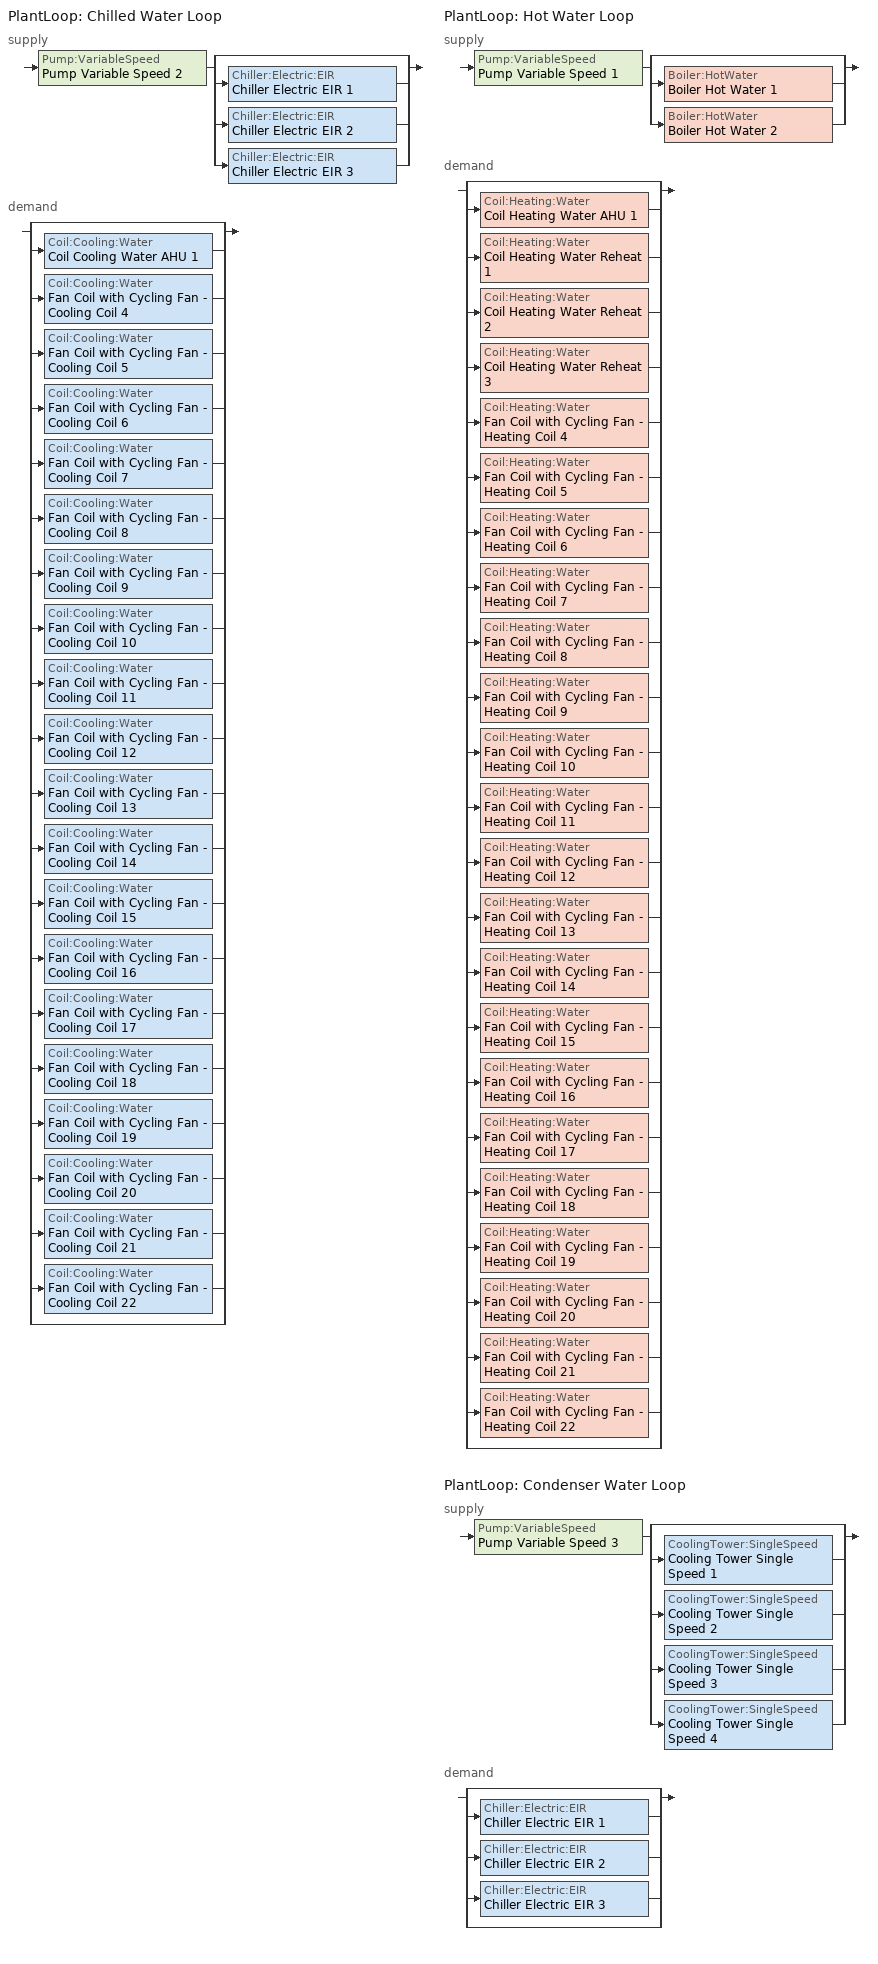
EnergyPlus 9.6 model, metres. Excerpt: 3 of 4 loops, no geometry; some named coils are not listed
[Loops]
PlantLoop 'Chilled Water Loop'
 supply: Pump:VariableSpeed 'Pump Variable Speed 2' > split
  | bypass
  | Chiller:Electric:EIR 'Chiller Electric EIR 1'
  | Chiller:Electric:EIR 'Chiller Electric EIR 2'
  | Chiller:Electric:EIR 'Chiller Electric EIR 3'
 demand: split
  | bypass
  | Coil:Cooling:Water 'Coil Cooling Water AHU 1'
  | Coil:Cooling:Water 'Fan Coil with Cycling Fan - Cooling Coil 4'
  | Coil:Cooling:Water 'Fan Coil with Cycling Fan - Cooling Coil 5'
  | Coil:Cooling:Water 'Fan Coil with Cycling Fan - Cooling Coil 6'
  | Coil:Cooling:Water 'Fan Coil with Cycling Fan - Cooling Coil 7'
  | Coil:Cooling:Water 'Fan Coil with Cycling Fan - Cooling Coil 8'
  | Coil:Cooling:Water 'Fan Coil with Cycling Fan - Cooling Coil 9'
  | Coil:Cooling:Water 'Fan Coil with Cycling Fan - Cooling Coil 10'
  | Coil:Cooling:Water 'Fan Coil with Cycling Fan - Cooling Coil 11'
  | Coil:Cooling:Water 'Fan Coil with Cycling Fan - Cooling Coil 12'
  | Coil:Cooling:Water 'Fan Coil with Cycling Fan - Cooling Coil 13'
  | Coil:Cooling:Water 'Fan Coil with Cycling Fan - Cooling Coil 14'
  | Coil:Cooling:Water 'Fan Coil with Cycling Fan - Cooling Coil 15'
  | Coil:Cooling:Water 'Fan Coil with Cycling Fan - Cooling Coil 16'
  | Coil:Cooling:Water 'Fan Coil with Cycling Fan - Cooling Coil 17'
  | Coil:Cooling:Water 'Fan Coil with Cycling Fan - Cooling Coil 18'
  | Coil:Cooling:Water 'Fan Coil with Cycling Fan - Cooling Coil 19'
  | Coil:Cooling:Water 'Fan Coil with Cycling Fan - Cooling Coil 20'
  | Coil:Cooling:Water 'Fan Coil with Cycling Fan - Cooling Coil 21'
  | Coil:Cooling:Water 'Fan Coil with Cycling Fan - Cooling Coil 22'
  | bypass
PlantLoop 'Hot Water Loop'
 supply: Pump:VariableSpeed 'Pump Variable Speed 1' > split
  | bypass
  | Boiler:HotWater 'Boiler Hot Water 1'
  | Boiler:HotWater 'Boiler Hot Water 2'
 demand: split
  | bypass
  | Coil:Heating:Water 'Coil Heating Water AHU 1'
  | Coil:Heating:Water 'Coil Heating Water Reheat 1'
  | Coil:Heating:Water 'Coil Heating Water Reheat 2'
  | Coil:Heating:Water 'Coil Heating Water Reheat 3'
  | Coil:Heating:Water 'Fan Coil with Cycling Fan - Heating Coil 4'
  | Coil:Heating:Water 'Fan Coil with Cycling Fan - Heating Coil 5'
  | Coil:Heating:Water 'Fan Coil with Cycling Fan - Heating Coil 6'
  | Coil:Heating:Water 'Fan Coil with Cycling Fan - Heating Coil 7'
  | Coil:Heating:Water 'Fan Coil with Cycling Fan - Heating Coil 8'
  | Coil:Heating:Water 'Fan Coil with Cycling Fan - Heating Coil 9'
  | Coil:Heating:Water 'Fan Coil with Cycling Fan - Heating Coil 10'
  | Coil:Heating:Water 'Fan Coil with Cycling Fan - Heating Coil 11'
  | Coil:Heating:Water 'Fan Coil with Cycling Fan - Heating Coil 12'
  | Coil:Heating:Water 'Fan Coil with Cycling Fan - Heating Coil 13'
  | Coil:Heating:Water 'Fan Coil with Cycling Fan - Heating Coil 14'
  | Coil:Heating:Water 'Fan Coil with Cycling Fan - Heating Coil 15'
  | Coil:Heating:Water 'Fan Coil with Cycling Fan - Heating Coil 16'
  | Coil:Heating:Water 'Fan Coil with Cycling Fan - Heating Coil 17'
  | Coil:Heating:Water 'Fan Coil with Cycling Fan - Heating Coil 18'
  | Coil:Heating:Water 'Fan Coil with Cycling Fan - Heating Coil 19'
  | Coil:Heating:Water 'Fan Coil with Cycling Fan - Heating Coil 20'
  | Coil:Heating:Water 'Fan Coil with Cycling Fan - Heating Coil 21'
  | Coil:Heating:Water 'Fan Coil with Cycling Fan - Heating Coil 22'
  | bypass
PlantLoop 'Condenser Water Loop'
 supply: Pump:VariableSpeed 'Pump Variable Speed 3' > split
  | bypass
  | CoolingTower:SingleSpeed 'Cooling Tower Single Speed 1'
  | CoolingTower:SingleSpeed 'Cooling Tower Single Speed 2'
  | CoolingTower:SingleSpeed 'Cooling Tower Single Speed 3'
  | CoolingTower:SingleSpeed 'Cooling Tower Single Speed 4'
 demand: split
  | bypass
  | Chiller:Electric:EIR 'Chiller Electric EIR 1'
  | Chiller:Electric:EIR 'Chiller Electric EIR 2'
  | Chiller:Electric:EIR 'Chiller Electric EIR 3'
  | bypass
[ZoneControl:Thermostat] Temperature Difference Between Cutout And Setpoint deltaC=0
Name | Zone or ZoneList | Control Type Schedule | Control 1
Thermal Zone 4 Thermostat | Thermal Zone 4 | Thermal Zone 4 Thermostat Schedule | Thermostat Setpoint Dual Setpoint 4
Thermal Zone 5 Thermostat | Thermal Zone 5 | Thermal Zone 5 Thermostat Schedule | Thermostat Setpoint Dual Setpoint 5
Thermal Zone 6 Thermostat | Thermal Zone 6 | Thermal Zone 6 Thermostat Schedule | Thermostat Setpoint Dual Setpoint 6
Thermal Zone 7 Thermostat | Thermal Zone 7 | Thermal Zone 7 Thermostat Schedule | Thermostat Setpoint Dual Setpoint 7
Thermal Zone 8 Thermostat | Thermal Zone 8 | Thermal Zone 8 Thermostat Schedule | Thermostat Setpoint Dual Setpoint 8
Thermal Zone 9 Thermostat | Thermal Zone 9 | Thermal Zone 9 Thermostat Schedule | Thermostat Setpoint Dual Setpoint 9
Thermal Zone 10 Thermostat | Thermal Zone 10 | Thermal Zone 10 Thermostat Schedule | Thermostat Setpoint Dual Setpoint 10
Thermal Zone 11 Thermostat | Thermal Zone 11 | Thermal Zone 11 Thermostat Schedule | Thermostat Setpoint Dual Setpoint 11
Thermal Zone 12 Thermostat | Thermal Zone 12 | Thermal Zone 12 Thermostat Schedule | Thermostat Setpoint Dual Setpoint 12
Thermal Zone 13 Thermostat | Thermal Zone 13 | Thermal Zone 13 Thermostat Schedule | Thermostat Setpoint Dual Setpoint 13
Thermal Zone 14 Thermostat | Thermal Zone 14 | Thermal Zone 14 Thermostat Schedule | Thermostat Setpoint Dual Setpoint 14
Thermal Zone 15 Thermostat | Thermal Zone 15 | Thermal Zone 15 Thermostat Schedule | Thermostat Setpoint Dual Setpoint 15
Thermal Zone 16 Thermostat | Thermal Zone 16 | Thermal Zone 16 Thermostat Schedule | Thermostat Setpoint Dual Setpoint 16
Thermal Zone 17 Thermostat | Thermal Zone 17 | Thermal Zone 17 Thermostat Schedule | Thermostat Setpoint Dual Setpoint 17
Thermal Zone 18 Thermostat | Thermal Zone 18 | Thermal Zone 18 Thermostat Schedule | Thermostat Setpoint Dual Setpoint 18
Thermal Zone 19 Thermostat | Thermal Zone 19 | Thermal Zone 19 Thermostat Schedule | Thermostat Setpoint Dual Setpoint 19
Thermal Zone 20 Thermostat | Thermal Zone 20 | Thermal Zone 20 Thermostat Schedule | Thermostat Setpoint Dual Setpoint 20
Thermal Zone 21 Thermostat | Thermal Zone 21 | Thermal Zone 21 Thermostat Schedule | Thermostat Setpoint Dual Setpoint 21
Thermal Zone 22 Thermostat | Thermal Zone 22 | Thermal Zone 22 Thermostat Schedule | Thermostat Setpoint Dual Setpoint 22
[ThermostatSetpoint:DualSetpoint]
Name | Heating Setpoint Temperature Schedule | Cooling Setpoint Temperature Schedule
Thermostat Setpoint Dual Setpoint 4 | HtgSetp 4 | ClgSetp 4
Thermostat Setpoint Dual Setpoint 5 | HtgSetp 5 | ClgSetp 5
Thermostat Setpoint Dual Setpoint 6 | HtgSetp 6 | ClgSetp 6
Thermostat Setpoint Dual Setpoint 7 | HtgSetp 7 | ClgSetp 7
Thermostat Setpoint Dual Setpoint 8 | HtgSetp 8 | ClgSetp 8
Thermostat Setpoint Dual Setpoint 9 | HtgSetp 9 | ClgSetp 9
Thermostat Setpoint Dual Setpoint 10 | HtgSetp 10 | ClgSetp 10
Thermostat Setpoint Dual Setpoint 11 | HtgSetp 11 | ClgSetp 11
Thermostat Setpoint Dual Setpoint 12 | HtgSetp 12 | ClgSetp 12
Thermostat Setpoint Dual Setpoint 13 | HtgSetp 13 | ClgSetp 13
Thermostat Setpoint Dual Setpoint 14 | HtgSetp 14 | ClgSetp 14
Thermostat Setpoint Dual Setpoint 15 | HtgSetp 15 | ClgSetp 15
Thermostat Setpoint Dual Setpoint 16 | HtgSetp 16 | ClgSetp 16
Thermostat Setpoint Dual Setpoint 17 | HtgSetp 17 | ClgSetp 17
Thermostat Setpoint Dual Setpoint 18 | HtgSetp 18 | ClgSetp 18
Thermostat Setpoint Dual Setpoint 19 | HtgSetp 19 | ClgSetp 19
Thermostat Setpoint Dual Setpoint 20 | HtgSetp 20 | ClgSetp 20
Thermostat Setpoint Dual Setpoint 21 | HtgSetp 21 | ClgSetp 21
Thermostat Setpoint Dual Setpoint 22 | HtgSetp 22 | ClgSetp 22
[Fan:OnOff] Availability Schedule=Always On Discrete hvac_library; Fan Total Efficiency=0.75; Pressure Rise Pa=1395; Maximum Flow Rate m3/s=99.64; Motor Efficiency=0.8; Motor In Airstream Fraction=1; Fan Power Ratio Function of Speed Ratio Curve=Fan On Off Power Curve 12; Fan Efficiency Ratio Function of Speed Ratio Curve=Fan On Off Efficiency Curve 12
Fan Coil with Cycling Fan - Fan 4; Fan Coil with Cycling Fan - Fan 5; Fan Coil with Cycling Fan - Fan 6; Fan Coil with Cycling Fan - Fan 7; Fan Coil with Cycling Fan - Fan 8; Fan Coil with Cycling Fan - Fan 9; Fan Coil with Cycling Fan - Fan 10; Fan Coil with Cycling Fan - Fan 11; Fan Coil with Cycling Fan - Fan 12; Fan Coil with Cycling Fan - Fan 13; Fan Coil with Cycling Fan - Fan 14; Fan Coil with Cycling Fan - Fan 15; Fan Coil with Cycling Fan - Fan 16; Fan Coil with Cycling Fan - Fan 17; Fan Coil with Cycling Fan - Fan 18; Fan Coil with Cycling Fan - Fan 19; Fan Coil with Cycling Fan - Fan 20; Fan Coil with Cycling Fan - Fan 21; Fan Coil with Cycling Fan - Fan 22
[Coil:Cooling:Water] Availability Schedule=Always On Discrete hvac_library; Design Water Flow Rate m3/s=Autosize; Design Air Flow Rate m3/s=Autosize; Design Inlet Water Temperature C=Autosize; Design Inlet Air Temperature C=Autosize; Design Outlet Air Temperature C=Autosize; Design Inlet Air Humidity Ratio kgWater/kgDryAir=Autosize; Design Outlet Air Humidity Ratio kgWater/kgDryAir=Autosize; Type of Analysis=SimpleAnalysis; Heat Exchanger Configuration=CrossFlow
Fan Coil with Cycling Fan - Cooling Coil 4; Fan Coil with Cycling Fan - Cooling Coil 5; Fan Coil with Cycling Fan - Cooling Coil 6; Fan Coil with Cycling Fan - Cooling Coil 7; Fan Coil with Cycling Fan - Cooling Coil 8; Fan Coil with Cycling Fan - Cooling Coil 9; Fan Coil with Cycling Fan - Cooling Coil 10; Fan Coil with Cycling Fan - Cooling Coil 11; Fan Coil with Cycling Fan - Cooling Coil 12; Fan Coil with Cycling Fan - Cooling Coil 13; Fan Coil with Cycling Fan - Cooling Coil 14; Fan Coil with Cycling Fan - Cooling Coil 15; Fan Coil with Cycling Fan - Cooling Coil 16; Fan Coil with Cycling Fan - Cooling Coil 17; Fan Coil with Cycling Fan - Cooling Coil 18; Fan Coil with Cycling Fan - Cooling Coil 19; Fan Coil with Cycling Fan - Cooling Coil 20; Fan Coil with Cycling Fan - Cooling Coil 21; Fan Coil with Cycling Fan - Cooling Coil 22
[Coil:Heating:Water] U-Factor Times Area Value W/K=Autosize; Maximum Water Flow Rate m3/s=Autosize; Performance Input Method=UFactorTimesAreaAndDesignWaterFlowRate; Rated Capacity W=Autosize; Rated Inlet Water Temperature C=82.2; Rated Inlet Air Temperature C=16.6; Rated Outlet Water Temperature C=71.1; Rated Outlet Air Temperature C=32.2; Rated Ratio for Air and Water Convection=0.5
Name | Availability Schedule
Fan Coil with Cycling Fan - Heating Coil 4; Fan Coil with Cycling Fan - Heating Coil 5; Fan Coil with Cycling Fan - Heating Coil 6; Fan Coil with Cycling Fan - Heating Coil 7; Fan Coil with Cycling Fan - Heating Coil 8; Fan Coil with Cycling Fan - Heating Coil 9; Fan Coil with Cycling Fan - Heating Coil 10; Fan Coil with Cycling Fan - Heating Coil 11; Fan Coil with Cycling Fan - Heating Coil 12; Fan Coil with Cycling Fan - Heating Coil 13; Fan Coil with Cycling Fan - Heating Coil 14; Fan Coil with Cycling Fan - Heating Coil 15; Fan Coil with Cycling Fan - Heating Coil 16; Fan Coil with Cycling Fan - Heating Coil 17; Fan Coil with Cycling Fan - Heating Coil 18; Fan Coil with Cycling Fan - Heating Coil 19; Fan Coil with Cycling Fan - Heating Coil 20; Fan Coil with Cycling Fan - Heating Coil 21; Fan Coil with Cycling Fan - Heating Coil 22 | Always On Discrete hvac_library
Coil Heating Water Reheat 1; Coil Heating Water Reheat 2; Coil Heating Water Reheat 3 | Always On Discrete
[ZoneHVAC:FourPipeFanCoil] Capacity Control Method=CyclingFan; Maximum Supply Air Flow Rate m3/s=Autosize; Maximum Outdoor Air Flow Rate m3/s=Autosize; Maximum Cold Water Flow Rate m3/s=Autosize; Maximum Hot Water Flow Rate m3/s=Autosize; Minimum Supply Air Temperature in Cooling Mode C=Autosize; Maximum Supply Air Temperature in Heating Mode C=Autosize
Fan Coil with Cycling Fan 4: Availability Schedule Name ! Occpancy Schedule 4=Always On Discrete hvac_library; Supply Air Fan=Fan Coil with Cycling Fan - Fan 4; Cooling Coil=Fan Coil with Cycling Fan - Cooling Coil 4; Heating Coil=Fan Coil with Cycling Fan - Heating Coil 4
Fan Coil with Cycling Fan 5: Supply Air Fan=Fan Coil with Cycling Fan - Fan 5; Cooling Coil=Fan Coil with Cycling Fan - Cooling Coil 5; Heating Coil=Fan Coil with Cycling Fan - Heating Coil 5; Availability Schedule Name ! Occpancy Schedule 5=Always On Discrete hvac_library
Fan Coil with Cycling Fan 6: Supply Air Fan=Fan Coil with Cycling Fan - Fan 6; Cooling Coil=Fan Coil with Cycling Fan - Cooling Coil 6; Heating Coil=Fan Coil with Cycling Fan - Heating Coil 6; Availability Schedule Name ! Occpancy Schedule 6=Always On Discrete hvac_library
Fan Coil with Cycling Fan 7: Supply Air Fan=Fan Coil with Cycling Fan - Fan 7; Cooling Coil=Fan Coil with Cycling Fan - Cooling Coil 7; Heating Coil=Fan Coil with Cycling Fan - Heating Coil 7; Availability Schedule Name ! Occpancy Schedule 7=Always On Discrete hvac_library
Fan Coil with Cycling Fan 8: Supply Air Fan=Fan Coil with Cycling Fan - Fan 8; Cooling Coil=Fan Coil with Cycling Fan - Cooling Coil 8; Heating Coil=Fan Coil with Cycling Fan - Heating Coil 8; Availability Schedule Name ! Occpancy Schedule 8=Always On Discrete hvac_library
Fan Coil with Cycling Fan 9: Supply Air Fan=Fan Coil with Cycling Fan - Fan 9; Cooling Coil=Fan Coil with Cycling Fan - Cooling Coil 9; Heating Coil=Fan Coil with Cycling Fan - Heating Coil 9; Availability Schedule Name ! Occpancy Schedule 9=Always On Discrete hvac_library
Fan Coil with Cycling Fan 10: Supply Air Fan=Fan Coil with Cycling Fan - Fan 10; Cooling Coil=Fan Coil with Cycling Fan - Cooling Coil 10; Heating Coil=Fan Coil with Cycling Fan - Heating Coil 10; Availability Schedule Name ! Occpancy Schedule 10=Always On Discrete hvac_library
Fan Coil with Cycling Fan 11: Supply Air Fan=Fan Coil with Cycling Fan - Fan 11; Cooling Coil=Fan Coil with Cycling Fan - Cooling Coil 11; Heating Coil=Fan Coil with Cycling Fan - Heating Coil 11; Availability Schedule Name ! Occpancy Schedule 11=Always On Discrete hvac_library
Fan Coil with Cycling Fan 12: Supply Air Fan=Fan Coil with Cycling Fan - Fan 12; Cooling Coil=Fan Coil with Cycling Fan - Cooling Coil 12; Heating Coil=Fan Coil with Cycling Fan - Heating Coil 12; Availability Schedule Name ! Occpancy Schedule 12=Always On Discrete hvac_library
Fan Coil with Cycling Fan 13: Supply Air Fan=Fan Coil with Cycling Fan - Fan 13; Cooling Coil=Fan Coil with Cycling Fan - Cooling Coil 13; Heating Coil=Fan Coil with Cycling Fan - Heating Coil 13; Availability Schedule Name ! Occpancy Schedule 13=Always On Discrete hvac_library
Fan Coil with Cycling Fan 14: Supply Air Fan=Fan Coil with Cycling Fan - Fan 14; Cooling Coil=Fan Coil with Cycling Fan - Cooling Coil 14; Heating Coil=Fan Coil with Cycling Fan - Heating Coil 14; Availability Schedule Name ! Occpancy Schedule 14=Always On Discrete hvac_library
Fan Coil with Cycling Fan 15: Supply Air Fan=Fan Coil with Cycling Fan - Fan 15; Cooling Coil=Fan Coil with Cycling Fan - Cooling Coil 15; Heating Coil=Fan Coil with Cycling Fan - Heating Coil 15; Availability Schedule Name ! Occpancy Schedule 15=Always On Discrete hvac_library
Fan Coil with Cycling Fan 16: Supply Air Fan=Fan Coil with Cycling Fan - Fan 16; Cooling Coil=Fan Coil with Cycling Fan - Cooling Coil 16; Heating Coil=Fan Coil with Cycling Fan - Heating Coil 16; Availability Schedule Name ! Occpancy Schedule 16=Always On Discrete hvac_library
Fan Coil with Cycling Fan 17: Supply Air Fan=Fan Coil with Cycling Fan - Fan 17; Cooling Coil=Fan Coil with Cycling Fan - Cooling Coil 17; Heating Coil=Fan Coil with Cycling Fan - Heating Coil 17; Availability Schedule Name ! Occpancy Schedule 17=Always On Discrete hvac_library
Fan Coil with Cycling Fan 18: Supply Air Fan=Fan Coil with Cycling Fan - Fan 18; Cooling Coil=Fan Coil with Cycling Fan - Cooling Coil 18; Heating Coil=Fan Coil with Cycling Fan - Heating Coil 18; Availability Schedule Name ! Occpancy Schedule 18=Always On Discrete hvac_library
Fan Coil with Cycling Fan 19: Supply Air Fan=Fan Coil with Cycling Fan - Fan 19; Cooling Coil=Fan Coil with Cycling Fan - Cooling Coil 19; Heating Coil=Fan Coil with Cycling Fan - Heating Coil 19; Availability Schedule Name ! Occpancy Schedule 19=Always On Discrete hvac_library
Fan Coil with Cycling Fan 20: Supply Air Fan=Fan Coil with Cycling Fan - Fan 20; Cooling Coil=Fan Coil with Cycling Fan - Cooling Coil 20; Heating Coil=Fan Coil with Cycling Fan - Heating Coil 20; Availability Schedule Name ! Occpancy Schedule 20=Always On Discrete hvac_library
Fan Coil with Cycling Fan 21: Supply Air Fan=Fan Coil with Cycling Fan - Fan 21; Cooling Coil=Fan Coil with Cycling Fan - Cooling Coil 21; Heating Coil=Fan Coil with Cycling Fan - Heating Coil 21; Availability Schedule Name ! Occpancy Schedule 21=Always On Discrete hvac_library
Fan Coil with Cycling Fan 22: Supply Air Fan=Fan Coil with Cycling Fan - Fan 22; Cooling Coil=Fan Coil with Cycling Fan - Cooling Coil 22; Heating Coil=Fan Coil with Cycling Fan - Heating Coil 22; Availability Schedule Name ! Occpancy Schedule 22=Always On Discrete hvac_library
[Zone equipment]
Thermal Zone 4: Fan Coil with Cycling Fan 4
Thermal Zone 5: Fan Coil with Cycling Fan 5
Thermal Zone 6: Fan Coil with Cycling Fan 6
Thermal Zone 7: Fan Coil with Cycling Fan 7
Thermal Zone 8: Fan Coil with Cycling Fan 8
Thermal Zone 9: Fan Coil with Cycling Fan 9
Thermal Zone 10: Fan Coil with Cycling Fan 10
Thermal Zone 11: Fan Coil with Cycling Fan 11
Thermal Zone 12: Fan Coil with Cycling Fan 12
Thermal Zone 13: Fan Coil with Cycling Fan 13
Thermal Zone 14: Fan Coil with Cycling Fan 14
Thermal Zone 15: Fan Coil with Cycling Fan 15
Thermal Zone 16: Fan Coil with Cycling Fan 16
Thermal Zone 17: Fan Coil with Cycling Fan 17
Thermal Zone 18: Fan Coil with Cycling Fan 18
Thermal Zone 19: Fan Coil with Cycling Fan 19
Thermal Zone 20: Fan Coil with Cycling Fan 20
Thermal Zone 21: Fan Coil with Cycling Fan 21
Thermal Zone 22: Fan Coil with Cycling Fan 22
[Sizing:Zone] Zone Cooling Design Supply Air Temperature Input Method=SupplyAirTemperature; Zone Cooling Design Supply Air Temperature C=18.1; Zone Cooling Design Supply Air Temperature Difference deltaC=11.11; Zone Heating Design Supply Air Temperature Input Method=SupplyAirTemperature; Zone Heating Design Supply Air Temperature C=54.7; Zone Heating Design Supply Air Temperature Difference deltaC=11.11; Zone Cooling Design Supply Air Humidity Ratio kgWater/kgDryAir=0.0085; Zone Heating Design Supply Air Humidity Ratio kgWater/kgDryAir=0.008; Cooling Design Air Flow Method=DesignDay; Cooling Design Air Flow Rate m3/s=0; Cooling Minimum Air Flow per Zone Floor Area m3/s-m2=0.000762; Cooling Minimum Air Flow m3/s=0; Cooling Minimum Air Flow Fraction=0; Heating Design Air Flow Method=DesignDay; Heating Design Air Flow Rate m3/s=0; Heating Maximum Air Flow per Zone Floor Area m3/s-m2=0.002032; Heating Maximum Air Flow m3/s=0.141576; Heating Maximum Air Flow Fraction=0.3; Account for Dedicated Outdoor Air System=No
Name | Design Specification Outdoor Air Object
Thermal Zone 4 | Ventilation 4
Thermal Zone 5 | Ventilation 5
Thermal Zone 6 | Ventilation 6
Thermal Zone 7 | Ventilation 7
Thermal Zone 8 | Ventilation 8
Thermal Zone 9 | Ventilation 9
Thermal Zone 10 | Ventilation 10
Thermal Zone 11 | Ventilation 11
Thermal Zone 12 | Ventilation 12
Thermal Zone 13 | Ventilation 13
Thermal Zone 14 | Ventilation 14
Thermal Zone 15 | Ventilation 15
Thermal Zone 16 | Ventilation 16
Thermal Zone 17 | Ventilation 17
Thermal Zone 18 | Ventilation 18
Thermal Zone 19 | Ventilation 19
Thermal Zone 20 | Ventilation 20
Thermal Zone 21 | Ventilation 21
Thermal Zone 22 | Ventilation 22
[DesignSpecification:OutdoorAir] Outdoor Air Method=Sum; Outdoor Air Flow per Person m3/s-person=0; Outdoor Air Flow per Zone Floor Area m3/s-m2=0; Outdoor Air Flow per Zone m3/s=0; Outdoor Air Flow Air Changes per Hour 1/hr=1.7
Ventilation 4; Ventilation 5; Ventilation 6; Ventilation 7; Ventilation 8; Ventilation 9; Ventilation 10; Ventilation 11; Ventilation 12; Ventilation 13; Ventilation 14; Ventilation 15; Ventilation 16; Ventilation 17; Ventilation 18; Ventilation 19; Ventilation 20; Ventilation 21; Ventilation 22
[SetpointManager:Scheduled] Control Variable=Temperature
Name | Schedule | Setpoint Node or NodeList
Setpoint Manager Scheduled Chilled Water Duck | Chilled_Water_Temperature | Node Chilled Water Deck Supply
Setpoint Manager Scheduled Hot Water Duck | Hot_Water_Temperature | Node Hot Water Deck Supply
[Chiller:Electric:EIR] Reference Capacity W=Autosize; Reference Leaving Chilled Water Temperature C=6.67; Reference Entering Condenser Fluid Temperature C=29.4; Reference Chilled Water Flow Rate m3/s=Autosize; Reference Condenser Fluid Flow Rate m3/s=Autosize; Cooling Capacity Function of Temperature Curve=Curve Biquadratic 1; Electric Input to Cooling Output Ratio Function of Temperature Curve=Curve Biquadratic 2; Electric Input to Cooling Output Ratio Function of Part Load Ratio Curve=Curve Quadratic 1; Minimum Part Load Ratio=0.1; Maximum Part Load Ratio=1; Optimum Part Load Ratio=1; Minimum Unloading Ratio=0.2; Condenser Type=WaterCooled; Condenser Fan Power Ratio W/W=0; Fraction of Compressor Electric Consumption Rejected by Condenser=1; Leaving Chilled Water Lower Temperature Limit C=2; Chiller Flow Mode=NotModulated; Sizing Factor=1; Basin Heater Capacity W/K=0; Basin Heater Setpoint Temperature C=10; Condenser Heat Recovery Relative Capacity Fraction=1
Name | Reference COP W/W
Chiller Electric EIR 1 | 3.5
Chiller Electric EIR 2 | 4.5
Chiller Electric EIR 3 | 5.5
[PlantEquipmentList]
Chilled Water Loop Cooling Equipment List: Chiller:Electric:EIR, Chiller Electric EIR 1, Chiller:Electric:EIR, Chiller Electric EIR 2, Chiller:Electric:EIR, Chiller Electric EIR 3
Hot Water Loop Heating Equipment List: Boiler:HotWater, Boiler Hot Water 1, Boiler:HotWater, Boiler Hot Water 2
Condenser Water Loop Cooling Equipment List: CoolingTower:SingleSpeed, Cooling Tower Single Speed 1, CoolingTower:SingleSpeed, Cooling Tower Single Speed 2, CoolingTower:SingleSpeed, Cooling Tower Single Speed 3, CoolingTower:SingleSpeed, Cooling Tower Single Speed 4
[PlantLoop] Fluid Type=Water; Load Distribution Scheme=Optimal; Plant Loop Demand Calculation Scheme=SingleSetpoint
Name | Plant Equipment Operation Scheme | Maximum Loop Temperature C | Minimum Loop Temperature C | Maximum Loop Flow Rate m3/s | Minimum Loop Flow Rate m3/s | Plant Loop Volume m3 | Maximum Loop Temperature | Minimum Loop Temperature | Maximum Loop Flow Rate | Minimum Loop Flow Rate | Plant Loop Volume
Chilled Water Loop | Chilled Water Loop Operation Schemes | 100 | 0 | Autosize | 0 | Autocalculate
Hot Water Loop | Hot Water Loop Operation Schemes |  |  |  |  |  | 100 | 0 | Autosize | 0 | Autocalculate
Condenser Water Loop | Condenser Water Loop Operation Schemes |  |  |  |  |  | 100 | 0 | Autosize | 0 | Autocalculate
[Sizing:Plant] Sizing Option=NonCoincident; Zone Timesteps in Averaging Window=1; Coincident Sizing Factor Mode=None
Name | Loop Type | Design Loop Exit Temperature C | Loop Design Temperature Difference deltaC | Design Loop Exit Temperature | Loop Design Temperature Difference
Chilled Water Loop | Cooling | 6.7 | 6.7
Hot Water Loop | Heating |  |  | 67 | 11
Condenser Water Loop | Condenser |  |  | 29.4 | 5.6
[Pump:VariableSpeed] Design Maximum Flow Rate m3/s=Autosize; Design Power Consumption W=Autosize; Motor Efficiency=0.8; Fraction of Motor Inefficiencies to Fluid Stream=0; Coefficient 1 of the Part Load Performance Curve=0; Coefficient 2 of the Part Load Performance Curve=1; Coefficient 3 of the Part Load Performance Curve=0; Coefficient 4 of the Part Load Performance Curve=0; Pump Control Type=Intermittent; Skin Loss Radiative Fraction=0.5; Design Power Sizing Method=PowerPerFlowPerPressure; Design Minimum Flow Rate Fraction=0
Name | Design Pump Head Pa | Design Minimum Flow Rate m3/s | Design Electric Power per Unit Flow Rate W/(m3/s) | Design Shaft Power per Unit Flow Rate per Unit Head W/((m3/s)-Pa) | Design Minimum Flow Rate | Design Electric Power per Unit Flow Rate | Design Shaft Power per Unit Flow Rate per Unit Head
Pump Variable Speed 2 | 179352 | 0 | 348701.1 | 1.28205
Pump Variable Speed 1 | 180000 |  |  |  | 0 | 348701.1 | 1.28205
Pump Variable Speed 3 | 179352 |  |  |  | 0 | 348701.1 | 1.28205
[PlantEquipmentOperationSchemes] Control Scheme Schedule Name 1=Always On Discrete
Name | Control Scheme Object Type 1 | Control Scheme Name 1
Chilled Water Loop Operation Schemes | PlantEquipmentOperation:CoolingLoad | Chilled Water Loop Cooling Operation Scheme
Hot Water Loop Operation Schemes | PlantEquipmentOperation:HeatingLoad | Hot Water Loop Heating Operation Scheme
Condenser Water Loop Operation Schemes | PlantEquipmentOperation:CoolingLoad | Condenser Water Loop Cooling Operation Scheme
[PlantEquipmentOperation:CoolingLoad] Load Range Lower Limit 1=0; Load Range Upper Limit 1=1000000000
Name | Range Equipment List Name 1
Chilled Water Loop Cooling Operation Scheme | Chilled Water Loop Cooling Equipment List
Condenser Water Loop Cooling Operation Scheme | Condenser Water Loop Cooling Equipment List
[Boiler:HotWater] Fuel Type=Coal; Nominal Capacity W=Autosize; Efficiency Curve Temperature Evaluation Variable=LeavingBoiler; Normalized Boiler Efficiency Curve=Boiler Efficiency; Design Water Flow Rate m3/s=Autosize; Minimum Part Load Ratio=0; Maximum Part Load Ratio=1; Optimum Part Load Ratio=1; Water Outlet Upper Temperature Limit C=99; Boiler Flow Mode=NotModulated; Parasitic Electric Load W=0; Sizing Factor=1
Name | Nominal Thermal Efficiency
Boiler Hot Water 1 | 0.7
Boiler Hot Water 2 | 0.85
[PlantEquipmentOperation:HeatingLoad]
Hot Water Loop Heating Operation Scheme: Load Range Lower Limit 1=0; Load Range Upper Limit 1=1000000000; Range Equipment List Name 1=Hot Water Loop Heating Equipment List
[CoolingTower:SingleSpeed] Design Water Flow Rate m3/s=Autosize; Design Air Flow Rate m3/s=Autosize; Design Fan Power W=Autosize; Design U-Factor Times Area Value W/K=Autosize; Free Convection Regime Air Flow Rate m3/s=Autosize; Free Convection Regime Air Flow Rate Sizing Factor=0.1; Free Convection Regime U-Factor Times Area Value W/K=Autosize; Free Convection U-Factor Times Area Value Sizing Factor=0.1; Performance Input Method=UFactorTimesAreaAndDesignWaterFlowRate; Heat Rejection Capacity and Nominal Capacity Sizing Ratio=1.25; Free Convection Capacity W=0; Free Convection Nominal Capacity Sizing Factor=0.1; Design Inlet Air Dry-Bulb Temperature C=25.6; Design Inlet Air Wet-Bulb Temperature C=25.6; Design Approach Temperature deltaC=Autosize; Design Range Temperature deltaC=Autosize; Basin Heater Capacity W/K=0; Basin Heater Setpoint Temperature C=2; Evaporation Loss Mode=LossFactor; Evaporation Loss Factor percent/K=0.2; Drift Loss Percent percent=0.008; Blowdown Calculation Mode=ConcentrationRatio; Blowdown Concentration Ratio=3; Capacity Control=FanCycling; Number of Cells=1; Cell Control=MinimalCell; Cell Minimum  Water Flow Rate Fraction=0.33; Cell Maximum Water Flow Rate Fraction=2.5; Sizing Factor=1
Cooling Tower Single Speed 1; Cooling Tower Single Speed 2; Cooling Tower Single Speed 3; Cooling Tower Single Speed 4
[SetpointManager:FollowOutdoorAirTemperature]
Setpoint Manager Follow Outdoor Air Temperature 1: Control Variable=Temperature; Reference Temperature Type=OutdoorAirWetBulb; Offset Temperature Difference=1.5; Maximum Setpoint Temperature=80; Minimum Setpoint Temperature=6; Setpoint Node or NodeList=Node Condenser Water Deck Supply
[Schedule:Day:Interval]
HtgSetp Summer Design Day 4; HtgSetp Summer Design Day 5; HtgSetp Summer Design Day 6; HtgSetp Summer Design Day 7; HtgSetp Summer Design Day 8; HtgSetp Summer Design Day 9; HtgSetp Summer Design Day 10; HtgSetp Summer Design Day 11; HtgSetp Summer Design Day 12; HtgSetp Summer Design Day 13; HtgSetp Summer Design Day 14; HtgSetp Summer Design Day 15; HtgSetp Summer Design Day 16; HtgSetp Summer Design Day 17; HtgSetp Summer Design Day 18; HtgSetp Summer Design Day 19; HtgSetp Summer Design Day 20; HtgSetp Summer Design Day 21; HtgSetp Summer Design Day 22: No, 24:00, 15.6
HtgSetp Winter Design Day 4; HtgSetp Winter Design Day 5; HtgSetp Winter Design Day 6; HtgSetp Winter Design Day 7; HtgSetp Winter Design Day 8; HtgSetp Winter Design Day 9; HtgSetp Winter Design Day 10; HtgSetp Winter Design Day 11; HtgSetp Winter Design Day 12; HtgSetp Winter Design Day 13; HtgSetp Winter Design Day 14; HtgSetp Winter Design Day 15; HtgSetp Winter Design Day 16; HtgSetp Winter Design Day 17; HtgSetp Winter Design Day 18; HtgSetp Winter Design Day 19; HtgSetp Winter Design Day 20; HtgSetp Winter Design Day 21; HtgSetp Winter Design Day 22: No, 24:00, 21
ClgSetp Summer Design Day 4; ClgSetp Summer Design Day 5; ClgSetp Summer Design Day 6; ClgSetp Summer Design Day 7; ClgSetp Summer Design Day 8; ClgSetp Summer Design Day 9; ClgSetp Summer Design Day 10; ClgSetp Summer Design Day 11; ClgSetp Summer Design Day 12; ClgSetp Summer Design Day 13; ClgSetp Summer Design Day 14; ClgSetp Summer Design Day 15; ClgSetp Summer Design Day 16; ClgSetp Summer Design Day 17; ClgSetp Summer Design Day 18; ClgSetp Summer Design Day 19; ClgSetp Summer Design Day 20; ClgSetp Summer Design Day 21; ClgSetp Summer Design Day 22: No, 06:00, 26.7, 22:00, 24, 24:00, 26.7
ClgSetp Winter Design Day 4; ClgSetp Winter Design Day 5; ClgSetp Winter Design Day 6; ClgSetp Winter Design Day 7; ClgSetp Winter Design Day 8; ClgSetp Winter Design Day 9; ClgSetp Winter Design Day 10; ClgSetp Winter Design Day 11; ClgSetp Winter Design Day 12; ClgSetp Winter Design Day 13; ClgSetp Winter Design Day 14; ClgSetp Winter Design Day 15; ClgSetp Winter Design Day 16; ClgSetp Winter Design Day 17; ClgSetp Winter Design Day 18; ClgSetp Winter Design Day 19; ClgSetp Winter Design Day 20; ClgSetp Winter Design Day 21; ClgSetp Winter Design Day 22: No, 24:00, 26.7
ClgSetp Default Schedule 4; ClgSetp Default Schedule 5: Temperature 37, No, 01:00, 27, 02:00, 27, 03:00, 27, 04:00, 27, 05:00, 27, 06:00, 27, 07:00, 27, 08:00, 27, 09:00, 25, 10:00, 25, 11:00, 25, 12:00, 25, 13:00, 25, 14:00, 25, 15:00, 25, 16:00, 25, 17:00, 25, 18:00, 25, 19:00, 25, 20:00, 25, 21:00, 27, 22:00, 27, 23:00, 27, 24:00, 27
HtgSetp Default Schedule 4; HtgSetp Default Schedule 5: Temperature 36, No, 01:00, 18, 02:00, 18, 03:00, 18, 04:00, 18, 05:00, 18, 06:00, 18, 07:00, 18, 08:00, 18, 09:00, 21, 10:00, 21, 11:00, 21, 12:00, 21, 13:00, 21, 14:00, 21, 15:00, 21, 16:00, 21, 17:00, 21, 18:00, 21, 19:00, 21, 20:00, 21, 21:00, 18, 22:00, 18, 23:00, 18, 24:00, 18
ClgSetp Default Schedule 6; ClgSetp Default Schedule 7; ClgSetp Default Schedule 8; ClgSetp Default Schedule 9; ClgSetp Default Schedule 10; ClgSetp Default Schedule 11; ClgSetp Default Schedule 12; ClgSetp Default Schedule 13; ClgSetp Default Schedule 14; ClgSetp Default Schedule 15; ClgSetp Default Schedule 16; ClgSetp Default Schedule 17; ClgSetp Default Schedule 18; ClgSetp Default Schedule 19; ClgSetp Default Schedule 20; ClgSetp Default Schedule 21; ClgSetp Default Schedule 22: Temperature 37, No, 01:00, 28, 02:00, 28, 03:00, 28, 04:00, 28, 05:00, 28, 06:00, 28, 07:00, 28, 08:00, 28, 09:00, 28, 10:00, 28, 11:00, 26, 12:00, 26, 13:00, 26, 14:00, 26, 15:00, 26, 16:00, 26, 17:00, 26, 18:00, 26, 19:00, 26, 20:00, 26, 21:00, 26, 22:00, 26, 23:00, 28, 24:00, 28
HtgSetp Default Schedule 6; HtgSetp Default Schedule 7; HtgSetp Default Schedule 8; HtgSetp Default Schedule 9; HtgSetp Default Schedule 10; HtgSetp Default Schedule 11; HtgSetp Default Schedule 12; HtgSetp Default Schedule 13; HtgSetp Default Schedule 14; HtgSetp Default Schedule 15; HtgSetp Default Schedule 16; HtgSetp Default Schedule 17; HtgSetp Default Schedule 18; HtgSetp Default Schedule 19; HtgSetp Default Schedule 20; HtgSetp Default Schedule 21; HtgSetp Default Schedule 22: Temperature 36, No, 01:00, 16, 02:00, 16, 03:00, 16, 04:00, 16, 05:00, 16, 06:00, 16, 07:00, 16, 08:00, 16, 09:00, 16, 10:00, 16, 11:00, 22, 12:00, 22, 13:00, 22, 14:00, 22, 15:00, 22, 16:00, 22, 17:00, 22, 18:00, 22, 19:00, 22, 20:00, 22, 21:00, 22, 22:00, 22, 23:00, 16, 24:00, 16
Chilled_Water_Temperature_Default; Chilled_Water_Temperature_Summer_Design_Day; Chilled_Water_Temperature_Winter_Design_Day: No, 24:00, 6.7
Hot_Water_Temperature_Default; Hot_Water_Temperature_Summer_Design_Day; Hot_Water_Temperature_Winter_Design_Day: No, 24:00, 67
[Schedule:Week:Daily]
HtgSetp 4 Week Rule - Jan1-Dec31: HtgSetp Default Schedule 4, HtgSetp Default Schedule 4, HtgSetp Default Schedule 4, HtgSetp Default Schedule 4, HtgSetp Default Schedule 4, HtgSetp Default Schedule 4, HtgSetp Default Schedule 4, HtgSetp Default Schedule 4, HtgSetp Summer Design Day 4, HtgSetp Winter Design Day 4, HtgSetp Default Schedule 4, HtgSetp Default Schedule 4
ClgSetp 4 Week Rule - Jan1-Dec31: ClgSetp Default Schedule 4, ClgSetp Default Schedule 4, ClgSetp Default Schedule 4, ClgSetp Default Schedule 4, ClgSetp Default Schedule 4, ClgSetp Default Schedule 4, ClgSetp Default Schedule 4, ClgSetp Default Schedule 4, ClgSetp Summer Design Day 4, ClgSetp Winter Design Day 4, ClgSetp Default Schedule 4, ClgSetp Default Schedule 4
HtgSetp 5 Week Rule - Jan1-Dec31: HtgSetp Default Schedule 5, HtgSetp Default Schedule 5, HtgSetp Default Schedule 5, HtgSetp Default Schedule 5, HtgSetp Default Schedule 5, HtgSetp Default Schedule 5, HtgSetp Default Schedule 5, HtgSetp Default Schedule 5, HtgSetp Summer Design Day 5, HtgSetp Winter Design Day 5, HtgSetp Default Schedule 5, HtgSetp Default Schedule 5
ClgSetp 5 Week Rule - Jan1-Dec31: ClgSetp Default Schedule 5, ClgSetp Default Schedule 5, ClgSetp Default Schedule 5, ClgSetp Default Schedule 5, ClgSetp Default Schedule 5, ClgSetp Default Schedule 5, ClgSetp Default Schedule 5, ClgSetp Default Schedule 5, ClgSetp Summer Design Day 5, ClgSetp Winter Design Day 5, ClgSetp Default Schedule 5, ClgSetp Default Schedule 5
HtgSetp 6 Week Rule - Jan1-Dec31: HtgSetp Default Schedule 6, HtgSetp Default Schedule 6, HtgSetp Default Schedule 6, HtgSetp Default Schedule 6, HtgSetp Default Schedule 6, HtgSetp Default Schedule 6, HtgSetp Default Schedule 6, HtgSetp Default Schedule 6, HtgSetp Summer Design Day 6, HtgSetp Winter Design Day 6, HtgSetp Default Schedule 6, HtgSetp Default Schedule 6
ClgSetp 6 Week Rule - Jan1-Dec31: ClgSetp Default Schedule 6, ClgSetp Default Schedule 6, ClgSetp Default Schedule 6, ClgSetp Default Schedule 6, ClgSetp Default Schedule 6, ClgSetp Default Schedule 6, ClgSetp Default Schedule 6, ClgSetp Default Schedule 6, ClgSetp Summer Design Day 6, ClgSetp Winter Design Day 6, ClgSetp Default Schedule 6, ClgSetp Default Schedule 6
HtgSetp 7 Week Rule - Jan1-Dec31: HtgSetp Default Schedule 7, HtgSetp Default Schedule 7, HtgSetp Default Schedule 7, HtgSetp Default Schedule 7, HtgSetp Default Schedule 7, HtgSetp Default Schedule 7, HtgSetp Default Schedule 7, HtgSetp Default Schedule 7, HtgSetp Summer Design Day 7, HtgSetp Winter Design Day 7, HtgSetp Default Schedule 7, HtgSetp Default Schedule 7
ClgSetp 7 Week Rule - Jan1-Dec31: ClgSetp Default Schedule 7, ClgSetp Default Schedule 7, ClgSetp Default Schedule 7, ClgSetp Default Schedule 7, ClgSetp Default Schedule 7, ClgSetp Default Schedule 7, ClgSetp Default Schedule 7, ClgSetp Default Schedule 7, ClgSetp Summer Design Day 7, ClgSetp Winter Design Day 7, ClgSetp Default Schedule 7, ClgSetp Default Schedule 7
HtgSetp 8 Week Rule - Jan1-Dec31: HtgSetp Default Schedule 8, HtgSetp Default Schedule 8, HtgSetp Default Schedule 8, HtgSetp Default Schedule 8, HtgSetp Default Schedule 8, HtgSetp Default Schedule 8, HtgSetp Default Schedule 8, HtgSetp Default Schedule 8, HtgSetp Summer Design Day 8, HtgSetp Winter Design Day 8, HtgSetp Default Schedule 8, HtgSetp Default Schedule 8
ClgSetp 8 Week Rule - Jan1-Dec31: ClgSetp Default Schedule 8, ClgSetp Default Schedule 8, ClgSetp Default Schedule 8, ClgSetp Default Schedule 8, ClgSetp Default Schedule 8, ClgSetp Default Schedule 8, ClgSetp Default Schedule 8, ClgSetp Default Schedule 8, ClgSetp Summer Design Day 8, ClgSetp Winter Design Day 8, ClgSetp Default Schedule 8, ClgSetp Default Schedule 8
HtgSetp 9 Week Rule - Jan1-Dec31: HtgSetp Default Schedule 9, HtgSetp Default Schedule 9, HtgSetp Default Schedule 9, HtgSetp Default Schedule 9, HtgSetp Default Schedule 9, HtgSetp Default Schedule 9, HtgSetp Default Schedule 9, HtgSetp Default Schedule 9, HtgSetp Summer Design Day 9, HtgSetp Winter Design Day 9, HtgSetp Default Schedule 9, HtgSetp Default Schedule 9
ClgSetp 9 Week Rule - Jan1-Dec31: ClgSetp Default Schedule 9, ClgSetp Default Schedule 9, ClgSetp Default Schedule 9, ClgSetp Default Schedule 9, ClgSetp Default Schedule 9, ClgSetp Default Schedule 9, ClgSetp Default Schedule 9, ClgSetp Default Schedule 9, ClgSetp Summer Design Day 9, ClgSetp Winter Design Day 9, ClgSetp Default Schedule 9, ClgSetp Default Schedule 9
HtgSetp 10 Week Rule - Jan1-Dec31: HtgSetp Default Schedule 10, HtgSetp Default Schedule 10, HtgSetp Default Schedule 10, HtgSetp Default Schedule 10, HtgSetp Default Schedule 10, HtgSetp Default Schedule 10, HtgSetp Default Schedule 10, HtgSetp Default Schedule 10, HtgSetp Summer Design Day 10, HtgSetp Winter Design Day 10, HtgSetp Default Schedule 10, HtgSetp Default Schedule 10
ClgSetp 10 Week Rule - Jan1-Dec31: ClgSetp Default Schedule 10, ClgSetp Default Schedule 10, ClgSetp Default Schedule 10, ClgSetp Default Schedule 10, ClgSetp Default Schedule 10, ClgSetp Default Schedule 10, ClgSetp Default Schedule 10, ClgSetp Default Schedule 10, ClgSetp Summer Design Day 10, ClgSetp Winter Design Day 10, ClgSetp Default Schedule 10, ClgSetp Default Schedule 10
HtgSetp 11 Week Rule - Jan1-Dec31: HtgSetp Default Schedule 11, HtgSetp Default Schedule 11, HtgSetp Default Schedule 11, HtgSetp Default Schedule 11, HtgSetp Default Schedule 11, HtgSetp Default Schedule 11, HtgSetp Default Schedule 11, HtgSetp Default Schedule 11, HtgSetp Summer Design Day 11, HtgSetp Winter Design Day 11, HtgSetp Default Schedule 11, HtgSetp Default Schedule 11
ClgSetp 11 Week Rule - Jan1-Dec31: ClgSetp Default Schedule 11, ClgSetp Default Schedule 11, ClgSetp Default Schedule 11, ClgSetp Default Schedule 11, ClgSetp Default Schedule 11, ClgSetp Default Schedule 11, ClgSetp Default Schedule 11, ClgSetp Default Schedule 11, ClgSetp Summer Design Day 11, ClgSetp Winter Design Day 11, ClgSetp Default Schedule 11, ClgSetp Default Schedule 11
HtgSetp 12 Week Rule - Jan1-Dec31: HtgSetp Default Schedule 12, HtgSetp Default Schedule 12, HtgSetp Default Schedule 12, HtgSetp Default Schedule 12, HtgSetp Default Schedule 12, HtgSetp Default Schedule 12, HtgSetp Default Schedule 12, HtgSetp Default Schedule 12, HtgSetp Summer Design Day 12, HtgSetp Winter Design Day 12, HtgSetp Default Schedule 12, HtgSetp Default Schedule 12
ClgSetp 12 Week Rule - Jan1-Dec31: ClgSetp Default Schedule 12, ClgSetp Default Schedule 12, ClgSetp Default Schedule 12, ClgSetp Default Schedule 12, ClgSetp Default Schedule 12, ClgSetp Default Schedule 12, ClgSetp Default Schedule 12, ClgSetp Default Schedule 12, ClgSetp Summer Design Day 12, ClgSetp Winter Design Day 12, ClgSetp Default Schedule 12, ClgSetp Default Schedule 12
HtgSetp 13 Week Rule - Jan1-Dec31: HtgSetp Default Schedule 13, HtgSetp Default Schedule 13, HtgSetp Default Schedule 13, HtgSetp Default Schedule 13, HtgSetp Default Schedule 13, HtgSetp Default Schedule 13, HtgSetp Default Schedule 13, HtgSetp Default Schedule 13, HtgSetp Summer Design Day 13, HtgSetp Winter Design Day 13, HtgSetp Default Schedule 13, HtgSetp Default Schedule 13
ClgSetp 13 Week Rule - Jan1-Dec31: ClgSetp Default Schedule 13, ClgSetp Default Schedule 13, ClgSetp Default Schedule 13, ClgSetp Default Schedule 13, ClgSetp Default Schedule 13, ClgSetp Default Schedule 13, ClgSetp Default Schedule 13, ClgSetp Default Schedule 13, ClgSetp Summer Design Day 13, ClgSetp Winter Design Day 13, ClgSetp Default Schedule 13, ClgSetp Default Schedule 13
HtgSetp 14 Week Rule - Jan1-Dec31: HtgSetp Default Schedule 14, HtgSetp Default Schedule 14, HtgSetp Default Schedule 14, HtgSetp Default Schedule 14, HtgSetp Default Schedule 14, HtgSetp Default Schedule 14, HtgSetp Default Schedule 14, HtgSetp Default Schedule 14, HtgSetp Summer Design Day 14, HtgSetp Winter Design Day 14, HtgSetp Default Schedule 14, HtgSetp Default Schedule 14
ClgSetp 14 Week Rule - Jan1-Dec31: ClgSetp Default Schedule 14, ClgSetp Default Schedule 14, ClgSetp Default Schedule 14, ClgSetp Default Schedule 14, ClgSetp Default Schedule 14, ClgSetp Default Schedule 14, ClgSetp Default Schedule 14, ClgSetp Default Schedule 14, ClgSetp Summer Design Day 14, ClgSetp Winter Design Day 14, ClgSetp Default Schedule 14, ClgSetp Default Schedule 14
HtgSetp 15 Week Rule - Jan1-Dec31: HtgSetp Default Schedule 15, HtgSetp Default Schedule 15, HtgSetp Default Schedule 15, HtgSetp Default Schedule 15, HtgSetp Default Schedule 15, HtgSetp Default Schedule 15, HtgSetp Default Schedule 15, HtgSetp Default Schedule 15, HtgSetp Summer Design Day 15, HtgSetp Winter Design Day 15, HtgSetp Default Schedule 15, HtgSetp Default Schedule 15
ClgSetp 15 Week Rule - Jan1-Dec31: ClgSetp Default Schedule 15, ClgSetp Default Schedule 15, ClgSetp Default Schedule 15, ClgSetp Default Schedule 15, ClgSetp Default Schedule 15, ClgSetp Default Schedule 15, ClgSetp Default Schedule 15, ClgSetp Default Schedule 15, ClgSetp Summer Design Day 15, ClgSetp Winter Design Day 15, ClgSetp Default Schedule 15, ClgSetp Default Schedule 15
HtgSetp 16 Week Rule - Jan1-Dec31: HtgSetp Default Schedule 16, HtgSetp Default Schedule 16, HtgSetp Default Schedule 16, HtgSetp Default Schedule 16, HtgSetp Default Schedule 16, HtgSetp Default Schedule 16, HtgSetp Default Schedule 16, HtgSetp Default Schedule 16, HtgSetp Summer Design Day 16, HtgSetp Winter Design Day 16, HtgSetp Default Schedule 16, HtgSetp Default Schedule 16
ClgSetp 16 Week Rule - Jan1-Dec31: ClgSetp Default Schedule 16, ClgSetp Default Schedule 16, ClgSetp Default Schedule 16, ClgSetp Default Schedule 16, ClgSetp Default Schedule 16, ClgSetp Default Schedule 16, ClgSetp Default Schedule 16, ClgSetp Default Schedule 16, ClgSetp Summer Design Day 16, ClgSetp Winter Design Day 16, ClgSetp Default Schedule 16, ClgSetp Default Schedule 16
HtgSetp 17 Week Rule - Jan1-Dec31: HtgSetp Default Schedule 17, HtgSetp Default Schedule 17, HtgSetp Default Schedule 17, HtgSetp Default Schedule 17, HtgSetp Default Schedule 17, HtgSetp Default Schedule 17, HtgSetp Default Schedule 17, HtgSetp Default Schedule 17, HtgSetp Summer Design Day 17, HtgSetp Winter Design Day 17, HtgSetp Default Schedule 17, HtgSetp Default Schedule 17
ClgSetp 17 Week Rule - Jan1-Dec31: ClgSetp Default Schedule 17, ClgSetp Default Schedule 17, ClgSetp Default Schedule 17, ClgSetp Default Schedule 17, ClgSetp Default Schedule 17, ClgSetp Default Schedule 17, ClgSetp Default Schedule 17, ClgSetp Default Schedule 17, ClgSetp Summer Design Day 17, ClgSetp Winter Design Day 17, ClgSetp Default Schedule 17, ClgSetp Default Schedule 17
HtgSetp 18 Week Rule - Jan1-Dec31: HtgSetp Default Schedule 18, HtgSetp Default Schedule 18, HtgSetp Default Schedule 18, HtgSetp Default Schedule 18, HtgSetp Default Schedule 18, HtgSetp Default Schedule 18, HtgSetp Default Schedule 18, HtgSetp Default Schedule 18, HtgSetp Summer Design Day 18, HtgSetp Winter Design Day 18, HtgSetp Default Schedule 18, HtgSetp Default Schedule 18
ClgSetp 18 Week Rule - Jan1-Dec31: ClgSetp Default Schedule 18, ClgSetp Default Schedule 18, ClgSetp Default Schedule 18, ClgSetp Default Schedule 18, ClgSetp Default Schedule 18, ClgSetp Default Schedule 18, ClgSetp Default Schedule 18, ClgSetp Default Schedule 18, ClgSetp Summer Design Day 18, ClgSetp Winter Design Day 18, ClgSetp Default Schedule 18, ClgSetp Default Schedule 18
HtgSetp 19 Week Rule - Jan1-Dec31: HtgSetp Default Schedule 19, HtgSetp Default Schedule 19, HtgSetp Default Schedule 19, HtgSetp Default Schedule 19, HtgSetp Default Schedule 19, HtgSetp Default Schedule 19, HtgSetp Default Schedule 19, HtgSetp Default Schedule 19, HtgSetp Summer Design Day 19, HtgSetp Winter Design Day 19, HtgSetp Default Schedule 19, HtgSetp Default Schedule 19
ClgSetp 19 Week Rule - Jan1-Dec31: ClgSetp Default Schedule 19, ClgSetp Default Schedule 19, ClgSetp Default Schedule 19, ClgSetp Default Schedule 19, ClgSetp Default Schedule 19, ClgSetp Default Schedule 19, ClgSetp Default Schedule 19, ClgSetp Default Schedule 19, ClgSetp Summer Design Day 19, ClgSetp Winter Design Day 19, ClgSetp Default Schedule 19, ClgSetp Default Schedule 19
HtgSetp 20 Week Rule - Jan1-Dec31: HtgSetp Default Schedule 20, HtgSetp Default Schedule 20, HtgSetp Default Schedule 20, HtgSetp Default Schedule 20, HtgSetp Default Schedule 20, HtgSetp Default Schedule 20, HtgSetp Default Schedule 20, HtgSetp Default Schedule 20, HtgSetp Summer Design Day 20, HtgSetp Winter Design Day 20, HtgSetp Default Schedule 20, HtgSetp Default Schedule 20
ClgSetp 20 Week Rule - Jan1-Dec31: ClgSetp Default Schedule 20, ClgSetp Default Schedule 20, ClgSetp Default Schedule 20, ClgSetp Default Schedule 20, ClgSetp Default Schedule 20, ClgSetp Default Schedule 20, ClgSetp Default Schedule 20, ClgSetp Default Schedule 20, ClgSetp Summer Design Day 20, ClgSetp Winter Design Day 20, ClgSetp Default Schedule 20, ClgSetp Default Schedule 20
HtgSetp 21 Week Rule - Jan1-Dec31: HtgSetp Default Schedule 21, HtgSetp Default Schedule 21, HtgSetp Default Schedule 21, HtgSetp Default Schedule 21, HtgSetp Default Schedule 21, HtgSetp Default Schedule 21, HtgSetp Default Schedule 21, HtgSetp Default Schedule 21, HtgSetp Summer Design Day 21, HtgSetp Winter Design Day 21, HtgSetp Default Schedule 21, HtgSetp Default Schedule 21
ClgSetp 21 Week Rule - Jan1-Dec31: ClgSetp Default Schedule 21, ClgSetp Default Schedule 21, ClgSetp Default Schedule 21, ClgSetp Default Schedule 21, ClgSetp Default Schedule 21, ClgSetp Default Schedule 21, ClgSetp Default Schedule 21, ClgSetp Default Schedule 21, ClgSetp Summer Design Day 21, ClgSetp Winter Design Day 21, ClgSetp Default Schedule 21, ClgSetp Default Schedule 21
HtgSetp 22 Week Rule - Jan1-Dec31: HtgSetp Default Schedule 22, HtgSetp Default Schedule 22, HtgSetp Default Schedule 22, HtgSetp Default Schedule 22, HtgSetp Default Schedule 22, HtgSetp Default Schedule 22, HtgSetp Default Schedule 22, HtgSetp Default Schedule 22, HtgSetp Summer Design Day 22, HtgSetp Winter Design Day 22, HtgSetp Default Schedule 22, HtgSetp Default Schedule 22
ClgSetp 22 Week Rule - Jan1-Dec31: ClgSetp Default Schedule 22, ClgSetp Default Schedule 22, ClgSetp Default Schedule 22, ClgSetp Default Schedule 22, ClgSetp Default Schedule 22, ClgSetp Default Schedule 22, ClgSetp Default Schedule 22, ClgSetp Default Schedule 22, ClgSetp Summer Design Day 22, ClgSetp Winter Design Day 22, ClgSetp Default Schedule 22, ClgSetp Default Schedule 22
Chilled_Water_Temperature Week Rule - Jan1-Dec31: Chilled_Water_Temperature_Default, Chilled_Water_Temperature_Default, Chilled_Water_Temperature_Default, Chilled_Water_Temperature_Default, Chilled_Water_Temperature_Default, Chilled_Water_Temperature_Default, Chilled_Water_Temperature_Default, Chilled_Water_Temperature_Default, Chilled_Water_Temperature_Summer_Design_Day, Chilled_Water_Temperature_Winter_Design_Day, Chilled_Water_Temperature_Default, Chilled_Water_Temperature_Default
Hot_Water_Temperature Week Rule - Jan1-Dec31: Hot_Water_Temperature_Default, Hot_Water_Temperature_Default, Hot_Water_Temperature_Default, Hot_Water_Temperature_Default, Hot_Water_Temperature_Default, Hot_Water_Temperature_Default, Hot_Water_Temperature_Default, Hot_Water_Temperature_Default, Hot_Water_Temperature_Summer_Design_Day, Hot_Water_Temperature_Winter_Design_Day, Hot_Water_Temperature_Default, Hot_Water_Temperature_Default
[Schedule:Year]
HtgSetp 4: HtgSetp 4 Week Rule - Jan1-Dec31, 1, 1, 12, 31
ClgSetp 4: ClgSetp 4 Week Rule - Jan1-Dec31, 1, 1, 12, 31
HtgSetp 5: HtgSetp 5 Week Rule - Jan1-Dec31, 1, 1, 12, 31
ClgSetp 5: ClgSetp 5 Week Rule - Jan1-Dec31, 1, 1, 12, 31
HtgSetp 6: HtgSetp 6 Week Rule - Jan1-Dec31, 1, 1, 12, 31
ClgSetp 6: ClgSetp 6 Week Rule - Jan1-Dec31, 1, 1, 12, 31
HtgSetp 7: HtgSetp 7 Week Rule - Jan1-Dec31, 1, 1, 12, 31
ClgSetp 7: ClgSetp 7 Week Rule - Jan1-Dec31, 1, 1, 12, 31
HtgSetp 8: HtgSetp 8 Week Rule - Jan1-Dec31, 1, 1, 12, 31
ClgSetp 8: ClgSetp 8 Week Rule - Jan1-Dec31, 1, 1, 12, 31
HtgSetp 9: HtgSetp 9 Week Rule - Jan1-Dec31, 1, 1, 12, 31
ClgSetp 9: ClgSetp 9 Week Rule - Jan1-Dec31, 1, 1, 12, 31
HtgSetp 10: HtgSetp 10 Week Rule - Jan1-Dec31, 1, 1, 12, 31
ClgSetp 10: ClgSetp 10 Week Rule - Jan1-Dec31, 1, 1, 12, 31
HtgSetp 11: HtgSetp 11 Week Rule - Jan1-Dec31, 1, 1, 12, 31
ClgSetp 11: ClgSetp 11 Week Rule - Jan1-Dec31, 1, 1, 12, 31
HtgSetp 12: HtgSetp 12 Week Rule - Jan1-Dec31, 1, 1, 12, 31
ClgSetp 12: ClgSetp 12 Week Rule - Jan1-Dec31, 1, 1, 12, 31
HtgSetp 13: HtgSetp 13 Week Rule - Jan1-Dec31, 1, 1, 12, 31
ClgSetp 13: ClgSetp 13 Week Rule - Jan1-Dec31, 1, 1, 12, 31
HtgSetp 14: HtgSetp 14 Week Rule - Jan1-Dec31, 1, 1, 12, 31
ClgSetp 14: ClgSetp 14 Week Rule - Jan1-Dec31, 1, 1, 12, 31
HtgSetp 15: HtgSetp 15 Week Rule - Jan1-Dec31, 1, 1, 12, 31
ClgSetp 15: ClgSetp 15 Week Rule - Jan1-Dec31, 1, 1, 12, 31
HtgSetp 16: HtgSetp 16 Week Rule - Jan1-Dec31, 1, 1, 12, 31
ClgSetp 16: ClgSetp 16 Week Rule - Jan1-Dec31, 1, 1, 12, 31
HtgSetp 17: HtgSetp 17 Week Rule - Jan1-Dec31, 1, 1, 12, 31
ClgSetp 17: ClgSetp 17 Week Rule - Jan1-Dec31, 1, 1, 12, 31
HtgSetp 18: HtgSetp 18 Week Rule - Jan1-Dec31, 1, 1, 12, 31
ClgSetp 18: ClgSetp 18 Week Rule - Jan1-Dec31, 1, 1, 12, 31
HtgSetp 19: HtgSetp 19 Week Rule - Jan1-Dec31, 1, 1, 12, 31
ClgSetp 19: ClgSetp 19 Week Rule - Jan1-Dec31, 1, 1, 12, 31
HtgSetp 20: HtgSetp 20 Week Rule - Jan1-Dec31, 1, 1, 12, 31
ClgSetp 20: ClgSetp 20 Week Rule - Jan1-Dec31, 1, 1, 12, 31
HtgSetp 21: HtgSetp 21 Week Rule - Jan1-Dec31, 1, 1, 12, 31
ClgSetp 21: ClgSetp 21 Week Rule - Jan1-Dec31, 1, 1, 12, 31
HtgSetp 22: HtgSetp 22 Week Rule - Jan1-Dec31, 1, 1, 12, 31
ClgSetp 22: ClgSetp 22 Week Rule - Jan1-Dec31, 1, 1, 12, 31
Chilled_Water_Temperature: Chilled_Water_Temperature Week Rule - Jan1-Dec31, 1, 1, 12, 31
Hot_Water_Temperature: Hot_Water_Temperature Week Rule - Jan1-Dec31, 1, 1, 12, 31
[Schedule:Compact]
Thermal Zone 4 Thermostat Schedule; Thermal Zone 5 Thermostat Schedule; Thermal Zone 6 Thermostat Schedule; Thermal Zone 7 Thermostat Schedule; Thermal Zone 8 Thermostat Schedule; Thermal Zone 9 Thermostat Schedule; Thermal Zone 10 Thermostat Schedule; Thermal Zone 11 Thermostat Schedule; Thermal Zone 12 Thermostat Schedule; Thermal Zone 13 Thermostat Schedule; Thermal Zone 14 Thermostat Schedule; Thermal Zone 15 Thermostat Schedule; Thermal Zone 16 Thermostat Schedule; Thermal Zone 17 Thermostat Schedule; Thermal Zone 18 Thermostat Schedule; Thermal Zone 19 Thermostat Schedule; Thermal Zone 20 Thermostat Schedule; Thermal Zone 21 Thermostat Schedule; Thermal Zone 22 Thermostat Schedule: Through: 12/31, For: AllDays, Until: 24:00, 4
[Schedule:Constant] Hourly Value=1
Always On Discrete; Always On Discrete hvac_library
[Curve:Biquadratic]
Name | Coefficient1 Constant | Coefficient2 x | Coefficient3 x**2 | Coefficient4 y | Coefficient5 y**2 | Coefficient6 x*y | Minimum Value of x | Maximum Value of x | Minimum Value of y | Maximum Value of y | Input Unit Type for X | Input Unit Type for Y | Output Unit Type
Curve Biquadratic 1 | 0.258 | 0.0389 | -0.000217 | 0.0469 | -0.000943 | -0.000343 | 5 | 10 | 24 | 35
Curve Biquadratic 2 | 0.934 | -0.0582 | 0.0045 | 0.00243 | 0.000486 | -0.00122 | 5 | 10 | 24 | 35
Boiler Efficiency | 1 | 0 | 0 | 0 | 0 | 0 | 0 | 1 | 0 | 1 | Dimensionless | Dimensionless | Dimensionless
[Curve:Quadratic]
Curve Quadratic 1: Coefficient1 Constant=0.222903; Coefficient2 x=0.313387; Coefficient3 x**2=0.46371; Minimum Value of x=0; Maximum Value of x=1
[Curve:Exponent]
Fan On Off Power Curve 12: Coefficient1 Constant=1; Coefficient2 Constant=0; Coefficient3 Constant=0; Minimum Value of x {BasedOnField A2}=0; Maximum Value of x {BasedOnField A2}=1
[Curve:Cubic]
Fan On Off Efficiency Curve 12: Coefficient1 Constant=1; Coefficient2 x=0; Coefficient3 x**2=0; Coefficient4 x**3=0; Minimum Value of x {BasedOnField A2}=0; Maximum Value of x {BasedOnField A2}=1
